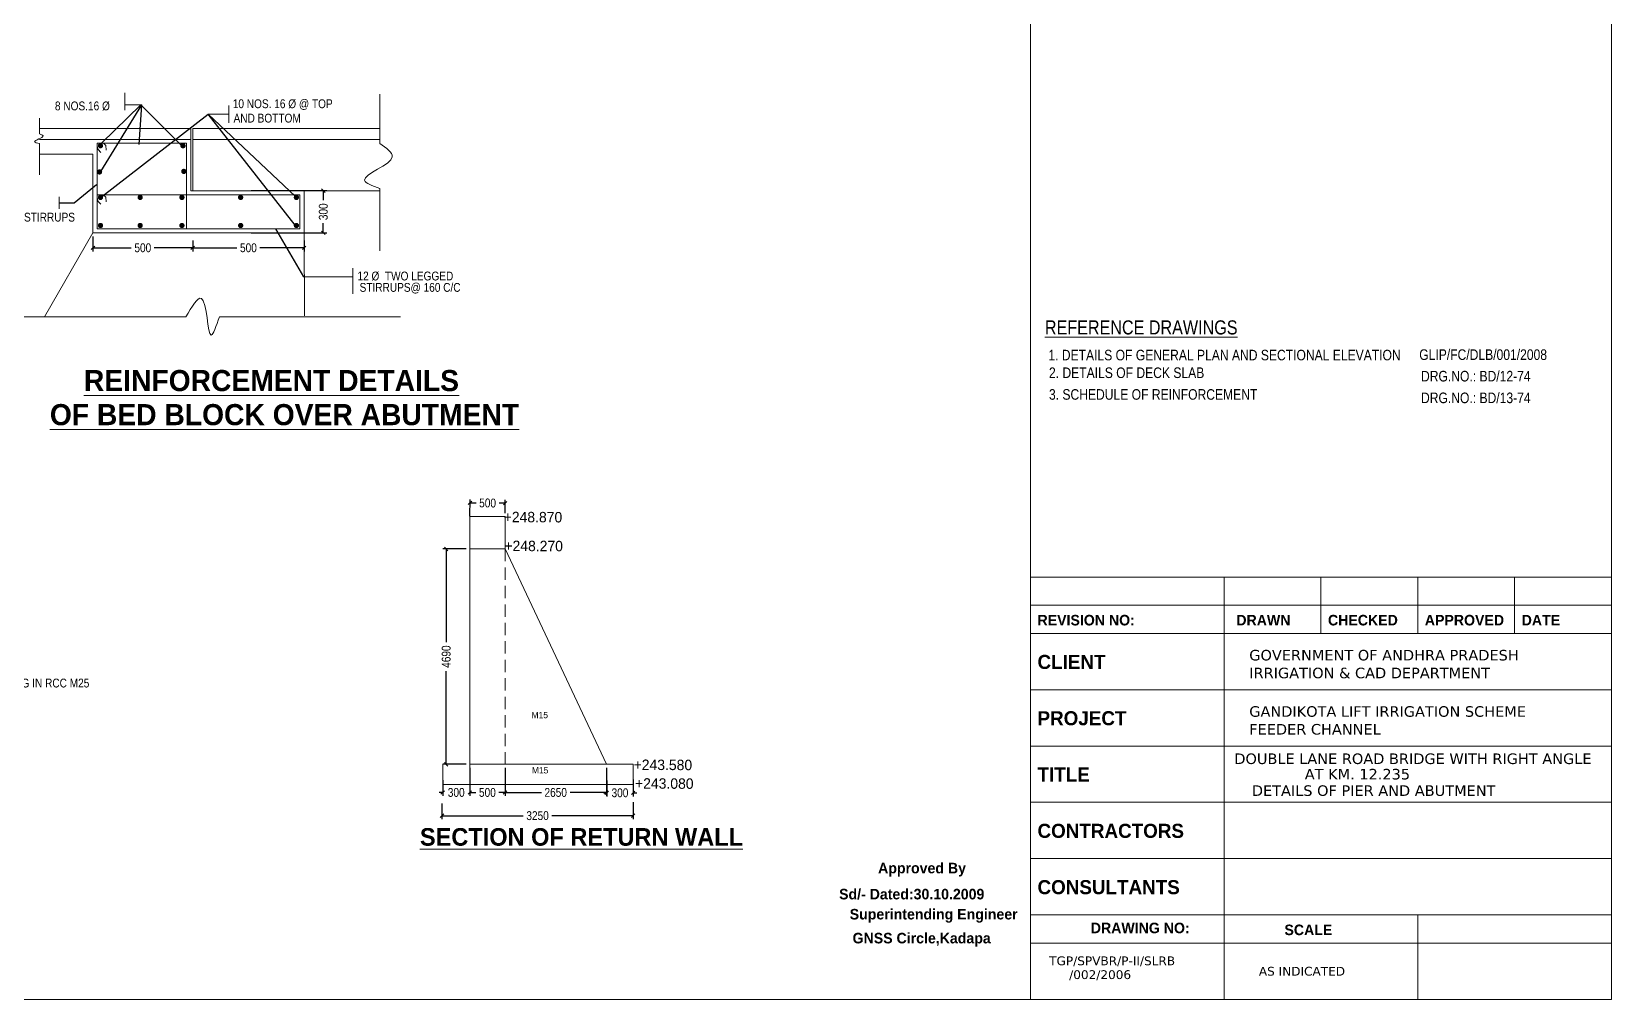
# Model space of a CAD drawing. Header units: millimetres. Extents: x 1287630 to 2675800, y -74961 to 3960.
# Drawn here: x 1323155 to 1368023, y -51040 to -23540 of the extents above; entities that cross this region are included whole.
import ezdxf

# ---------------------------------------------------------------- set-up
doc = ezdxf.new("R2010")
doc.units = ezdxf.units.MM
doc.linetypes.add('DASHED', pattern=[0.75, 0.5, -0.25])
doc.layers.add('abutment', color=7, linetype='Continuous')
doc.layers.add('canal', color=7, linetype='Continuous')
doc.styles.add('ARIAL NARROW', font='ARIALN.TTF')
doc.styles.add('arn', font='ARIALN.TTF')
doc.styles.add('CITYBLUEPR', font='cityb___.ttf')
doc.styles.add('VERDANA', font='verdana.ttf')
doc.styles.add('WMATH', font='')
doc.styles.get('WMATH').set_extended_font_data('WorldMath')
doc.dimstyles.new('STANDARD$0', dxfattribs={"dimscale": 88.888889, "dimtxt": 0.02, "dimasz": 0.02, "dimexe": 0.05, "dimexo": 0.1, "dimgap": 0.002, "dimtad": 2, "dimdec": 0, "dimzin": 1, "dimdsep": 46, "dimtxsty": 'Standard', "dimcen": 0.09, "dimadec": 0, "dimazin": 0, "dimtfac": 1, "dimtdec": 4, "dimtofl": 0, "dimtmove": 0, "dimatfit": 3, "dimfxl": 1, "dimtolj": 1, "dimtzin": 1, "dimarcsym": 0})
doc.dimstyles.new('STANDARD$7', dxfattribs={"dimtxt": 2, "dimasz": 2, "dimexe": 1.25, "dimexo": 0.625, "dimtad": 1, "dimdec": 0, "dimlfac": 0.5, "dimdsep": 46, "dimtxsty": 'Standard', "dimcen": 2.5, "dimadec": 0, "dimazin": 0, "dimtfac": 1, "dimtdec": 0, "dimtmove": 0, "dimatfit": 3, "dimfxl": 1, "dimtolj": 1, "dimtzin": 0, "dimarcsym": 0})

# ---------------------------------------------------------------- blocks, each defined once
blk = doc.blocks.new('_Oblique')
at = {"color": 0, "linetype": 'ByBlock', "lineweight": -2}
blk.add_line((-0.5, -0.5), (0.5, 0.5), dxfattribs=at)
blk = doc.blocks.new('*D147')
at = {"layer": 'abutment', "color": 0, "linetype": 'ByBlock', "lineweight": -2, "transparency": 16777216}
for p, q in [((1324897, -29360), (1324897, -29784)), ((1327730, -29479), (1327730, -29784)), ((1324897, -29684), (1325987, -29684)), ((1327730, -29684), (1326639, -29684))]:
    blk.add_line(p, q, dxfattribs=at)
at = {"layer": 'Defpoints', "color": 0, "linetype": 'ByBlock', "lineweight": 9, "transparency": 16777216}
for p in [(1324897, -29260), (1327730, -29379), (1324897, -29684)]:
    blk.add_point(p, dxfattribs=at)
at = {"layer": 'abutment', "color": 0, "linetype": 'ByBlock', "lineweight": -2, "transparency": 16777216, "xscale": 100, "yscale": 100, "zscale": 100, "rotation": 180}
blk.add_blockref('_Oblique', (1324897, -29684), dxfattribs=at)
at = {"layer": 'abutment', "color": 0, "linetype": 'ByBlock', "lineweight": -2, "transparency": 16777216, "xscale": 100, "yscale": 100, "zscale": 100}
blk.add_blockref('_Oblique', (1327730, -29684), dxfattribs=at)
at = {"layer": 'abutment', "color": 0, "linetype": 'ByBlock', "lineweight": 9, "transparency": 16777216, "insert": (1326313, -29684), "char_height": 250, "attachment_point": 5, "style": 'ARIAL NARROW'}
blk.add_mtext('\\A1;500', dxfattribs=at)
blk = doc.blocks.new('*D148')
at = {"layer": 'abutment', "color": 0, "linetype": 'ByBlock', "lineweight": -2, "transparency": 16777216}
for p, q in [((1329392, -28060), (1331540, -28060)), ((1331440, -28060), (1331440, -28334)), ((1331440, -29260), (1331440, -28986)), ((1329392, -29260), (1331540, -29260))]:
    blk.add_line(p, q, dxfattribs=at)
at = {"layer": 'Defpoints', "color": 0, "linetype": 'ByBlock', "lineweight": 9, "transparency": 16777216}
for p in [(1329292, -28060), (1329292, -29260), (1331440, -29260)]:
    blk.add_point(p, dxfattribs=at)
at = {"layer": 'abutment', "color": 0, "linetype": 'ByBlock', "lineweight": -2, "transparency": 16777216, "xscale": 100, "yscale": 100, "zscale": 100}
for p, rotation in [((1331440, -28060), 90), ((1331440, -29260), 270)]:
    blk.add_blockref('_Oblique', p, dxfattribs=dict(at, rotation=rotation))
at = {"layer": 'abutment', "color": 0, "linetype": 'ByBlock', "lineweight": 9, "transparency": 16777216, "insert": (1331440, -28660), "char_height": 250, "attachment_point": 5, "rotation": 90, "style": 'ARIAL NARROW'}
blk.add_mtext('\\A1;300', dxfattribs=at)
blk = doc.blocks.new('*D149')
at = {"layer": 'abutment', "color": 0, "linetype": 'ByBlock', "lineweight": -2, "transparency": 16777216}
for p, q in [((1327730, -29479), (1327730, -29784)), ((1330897, -29479), (1330897, -29784)), ((1327730, -29684), (1328987, -29684)), ((1330897, -29684), (1329639, -29684))]:
    blk.add_line(p, q, dxfattribs=at)
at = {"layer": 'Defpoints', "color": 0, "linetype": 'ByBlock', "lineweight": 9, "transparency": 16777216}
for p in [(1327730, -29379), (1330897, -29379), (1327730, -29684)]:
    blk.add_point(p, dxfattribs=at)
at = {"layer": 'abutment', "color": 0, "linetype": 'ByBlock', "lineweight": -2, "transparency": 16777216, "xscale": 100, "yscale": 100, "zscale": 100, "rotation": 180}
blk.add_blockref('_Oblique', (1327730, -29684), dxfattribs=at)
at = {"layer": 'abutment', "color": 0, "linetype": 'ByBlock', "lineweight": -2, "transparency": 16777216, "xscale": 100, "yscale": 100, "zscale": 100}
blk.add_blockref('_Oblique', (1330897, -29684), dxfattribs=at)
at = {"layer": 'abutment', "color": 0, "linetype": 'ByBlock', "lineweight": 9, "transparency": 16777216, "insert": (1329313, -29684), "char_height": 250, "attachment_point": 5, "style": 'ARIAL NARROW'}
blk.add_mtext('\\A1;500', dxfattribs=at)
blk = doc.blocks.new('*D205')
at = {"layer": 'canal', "color": 0, "linetype": 'Continuous', "lineweight": -2, "transparency": 16777216}
for p, q in [((1335600, -44460), (1335600, -45260)), ((1336600, -44460), (1336600, -45260)), ((1335600, -45160), (1335774, -45160)), ((1336600, -45160), (1336426, -45160))]:
    blk.add_line(p, q, dxfattribs=at)
at = {"layer": 'Defpoints', "color": 0, "linetype": 'Continuous', "lineweight": 9, "transparency": 16777216}
for p in [(1335600, -44360), (1336600, -44360), (1336600, -45160)]:
    blk.add_point(p, dxfattribs=at)
at = {"layer": 'canal', "color": 0, "linetype": 'Continuous', "lineweight": -2, "transparency": 16777216, "xscale": 100, "yscale": 100, "zscale": 100, "rotation": 180}
blk.add_blockref('_Oblique', (1335600, -45160), dxfattribs=at)
at = {"layer": 'canal', "color": 0, "linetype": 'Continuous', "lineweight": -2, "transparency": 16777216, "xscale": 100, "yscale": 100, "zscale": 100}
blk.add_blockref('_Oblique', (1336600, -45160), dxfattribs=at)
at = {"layer": 'canal', "color": 0, "linetype": 'Continuous', "lineweight": 9, "transparency": 16777216, "insert": (1336100, -45160), "char_height": 250, "attachment_point": 5, "style": 'ARIAL NARROW'}
blk.add_mtext('\\A1;500', dxfattribs=at)
blk = doc.blocks.new('*D206')
at = {"layer": 'canal', "color": 0, "linetype": 'Continuous', "lineweight": -2, "transparency": 16777216}
for p, q in [((1339480, -44460), (1339480, -45260)), ((1336600, -45160), (1337633, -45160)), ((1339480, -45160), (1338447, -45160))]:
    blk.add_line(p, q, dxfattribs=at)
at = {"layer": 'Defpoints', "color": 0, "linetype": 'Continuous', "lineweight": 9, "transparency": 16777216}
for p in [(1339480, -44360), (1336600, -45160), (1339480, -45160)]:
    blk.add_point(p, dxfattribs=at)
at = {"layer": 'canal', "color": 0, "linetype": 'Continuous', "lineweight": -2, "transparency": 16777216, "xscale": 100, "yscale": 100, "zscale": 100, "rotation": 180}
blk.add_blockref('_Oblique', (1336600, -45160), dxfattribs=at)
at = {"layer": 'canal', "color": 0, "linetype": 'Continuous', "lineweight": -2, "transparency": 16777216, "xscale": 100, "yscale": 100, "zscale": 100}
blk.add_blockref('_Oblique', (1339480, -45160), dxfattribs=at)
at = {"layer": 'canal', "color": 0, "linetype": 'Continuous', "lineweight": 9, "transparency": 16777216, "insert": (1338040, -45160), "char_height": 250, "attachment_point": 5, "style": 'ARIAL NARROW'}
blk.add_mtext('\\A1;2650', dxfattribs=at)
blk = doc.blocks.new('*D207')
at = {"layer": 'canal', "color": 0, "linetype": 'Continuous', "lineweight": -2, "transparency": 16777216}
for p, q in [((1335500, -38240), (1334830, -38240)), ((1334930, -38240), (1334930, -40890)), ((1334930, -44360), (1334930, -41710)), ((1335500, -44360), (1334830, -44360))]:
    blk.add_line(p, q, dxfattribs=at)
at = {"layer": 'Defpoints', "color": 0, "linetype": 'Continuous', "lineweight": 9, "transparency": 16777216}
for p in [(1334930, -38240), (1335600, -38240), (1335600, -44360)]:
    blk.add_point(p, dxfattribs=at)
at = {"layer": 'canal', "color": 0, "linetype": 'Continuous', "lineweight": -2, "transparency": 16777216, "xscale": 100, "yscale": 100, "zscale": 100}
for p, rotation in [((1334930, -38240), 90), ((1334930, -44360), 270)]:
    blk.add_blockref('_Oblique', p, dxfattribs=dict(at, rotation=rotation))
at = {"layer": 'canal', "color": 0, "linetype": 'Continuous', "lineweight": 9, "transparency": 16777216, "insert": (1334930, -41300), "char_height": 250, "attachment_point": 5, "rotation": 90, "style": 'ARIAL NARROW'}
blk.add_mtext('\\A1;4690', dxfattribs=at)
blk = doc.blocks.new('*D208')
at = {"layer": 'canal', "color": 0, "linetype": 'Continuous', "lineweight": -2, "transparency": 16777216}
for p, q in [((1339490, -44820), (1339490, -45270)), ((1340240, -44790), (1340240, -45270)), ((1339490, -45170), (1339390, -45170)), ((1340240, -45170), (1340340, -45170))]:
    blk.add_line(p, q, dxfattribs=at)
at = {"layer": 'Defpoints', "color": 0, "linetype": 'Continuous', "lineweight": 9, "transparency": 16777216}
for p in [(1339490, -44720), (1340240, -44690), (1340240, -45170)]:
    blk.add_point(p, dxfattribs=at)
at = {"layer": 'canal', "color": 0, "linetype": 'Continuous', "lineweight": -2, "transparency": 16777216, "xscale": 100, "yscale": 100, "zscale": 100}
blk.add_blockref('_Oblique', (1339490, -45170), dxfattribs=at)
at = {"layer": 'canal', "color": 0, "linetype": 'Continuous', "lineweight": -2, "transparency": 16777216, "xscale": 100, "yscale": 100, "zscale": 100, "rotation": 180}
blk.add_blockref('_Oblique', (1340240, -45170), dxfattribs=at)
at = {"layer": 'canal', "color": 0, "linetype": 'Continuous', "lineweight": 9, "transparency": 16777216, "insert": (1339865, -45170), "char_height": 250, "attachment_point": 5, "style": 'ARIAL NARROW'}
blk.add_mtext('\\A1;300', dxfattribs=at)
blk = doc.blocks.new('*D209')
at = {"layer": 'canal', "color": 0, "linetype": 'Continuous', "lineweight": -2, "transparency": 16777216}
for p, q in [((1334830, -44810), (1334830, -45260)), ((1335600, -44780), (1335600, -45260)), ((1334830, -45160), (1334730, -45160)), ((1335600, -45160), (1335700, -45160))]:
    blk.add_line(p, q, dxfattribs=at)
at = {"layer": 'Defpoints', "color": 0, "linetype": 'Continuous', "lineweight": 9, "transparency": 16777216}
for p in [(1334830, -44710), (1335600, -44680), (1335600, -45160)]:
    blk.add_point(p, dxfattribs=at)
at = {"layer": 'canal', "color": 0, "linetype": 'Continuous', "lineweight": -2, "transparency": 16777216, "xscale": 100, "yscale": 100, "zscale": 100}
blk.add_blockref('_Oblique', (1334830, -45160), dxfattribs=at)
at = {"layer": 'canal', "color": 0, "linetype": 'Continuous', "lineweight": -2, "transparency": 16777216, "xscale": 100, "yscale": 100, "zscale": 100, "rotation": 180}
blk.add_blockref('_Oblique', (1335600, -45160), dxfattribs=at)
at = {"layer": 'canal', "color": 0, "linetype": 'Continuous', "lineweight": 9, "transparency": 16777216, "insert": (1335215, -45160), "char_height": 250, "attachment_point": 5, "style": 'ARIAL NARROW'}
blk.add_mtext('\\A1;300', dxfattribs=at)
blk = doc.blocks.new('*D210')
at = {"layer": 'canal', "color": 0, "linetype": 'Continuous', "lineweight": -2, "transparency": 16777216}
for p, q in [((1334810, -45470), (1334810, -45920)), ((1340240, -45440), (1340240, -45920)), ((1334810, -45820), (1337119, -45820)), ((1340240, -45820), (1337931, -45820))]:
    blk.add_line(p, q, dxfattribs=at)
at = {"layer": 'Defpoints', "color": 0, "linetype": 'Continuous', "lineweight": 9, "transparency": 16777216}
for p in [(1334810, -45370), (1340240, -45340), (1340240, -45820)]:
    blk.add_point(p, dxfattribs=at)
at = {"layer": 'canal', "color": 0, "linetype": 'Continuous', "lineweight": -2, "transparency": 16777216, "xscale": 100, "yscale": 100, "zscale": 100, "rotation": 180}
blk.add_blockref('_Oblique', (1334810, -45820), dxfattribs=at)
at = {"layer": 'canal', "color": 0, "linetype": 'Continuous', "lineweight": -2, "transparency": 16777216, "xscale": 100, "yscale": 100, "zscale": 100}
blk.add_blockref('_Oblique', (1340240, -45820), dxfattribs=at)
at = {"layer": 'canal', "color": 0, "linetype": 'Continuous', "lineweight": 9, "transparency": 16777216, "insert": (1337525, -45820), "char_height": 250, "attachment_point": 5, "style": 'ARIAL NARROW'}
blk.add_mtext('\\A1;3250', dxfattribs=at)
blk = doc.blocks.new('*D211')
at = {"layer": 'canal', "color": 0, "linetype": 'Continuous', "lineweight": -2, "transparency": 16777216}
for p, q in [((1335603, -37311), (1335608, -36831)), ((1335607, -36931), (1335779, -36933)), ((1336604, -36942), (1336432, -36940)), ((1336601, -37220), (1336605, -36842))]:
    blk.add_line(p, q, dxfattribs=at)
at = {"layer": 'Defpoints', "color": 0, "linetype": 'Continuous', "lineweight": 9, "transparency": 16777216}
for p in [(1335607, -36931), (1335602, -37411), (1336600, -37320)]:
    blk.add_point(p, dxfattribs=at)
at = {"layer": 'canal', "color": 0, "linetype": 'Continuous', "lineweight": -2, "transparency": 16777216, "xscale": 100, "yscale": 100, "zscale": 100}
for p, rotation in [((1335607, -36931), 179.3811495324534), ((1336604, -36942), 359.3811495324534)]:
    blk.add_blockref('_Oblique', p, dxfattribs=dict(at, rotation=rotation))
at = {"layer": 'canal', "color": 0, "linetype": 'Continuous', "lineweight": 9, "transparency": 16777216, "insert": (1336106, -36936), "char_height": 250, "attachment_point": 5, "rotation": 359.3811, "style": 'ARIAL NARROW'}
blk.add_mtext('\\A1;500', dxfattribs=at)

msp = doc.modelspace()

# ---------------------------------------------------------------- linework, layer by layer
at = {"layer": 'abutment', "color": 0, "linetype": 'ByBlock', "lineweight": 9}
for p, q in [((1351522.7, 3960), (1351522.7, -51040)), ((1368022.7, -51040), (1368022.7, 3960)), ((1368022.7, -51040), (1368022.7, 3960)), ((1325802.5, -25776.1), (1325802.5, -25281.9)), ((1333044.3, -26724), (1333044.3, -25322.3)), ((1323376.7, -26446.1), (1323376.7, -25998.3)), ((1326289.9, -25621.1), (1325803.7, -25621.1)), ((1328166, -25883.3), (1328759.7, -25883.3)), ((1328759.7, -26130.3), (1328759.7, -25636.2)), ((1323376.7, -26294.5), (1327678.1, -26294.5)), ((1327678.1, -26294.5), (1327678.1, -28060.3)), ((1327729.7, -26294.5), (1327729.7, -28060.3)), ((1327729.7, -26294.5), (1333044.3, -26294.5)), ((1323376.7, -26605.6), (1327678.1, -26605.6)), ((1323376.7, -27612.8), (1323376.7, -26718.6)), ((1323539.5, -26605.6), (1327678.1, -26605.6)), ((1325016.8, -26711.1), (1327558.1, -26711.1)), ((1325016.8, -29140.3), (1325016.8, -26711.1)), ((1325016.8, -26794), (1325047.8, -26894.4)), ((1325047.8, -26894.4), (1325123.4, -26978.7)), ((1325196.6, -26711.1), (1325258.6, -26779.1)), ((1325258.6, -26779.1), (1325277.2, -26909.3)), ((1327558.1, -26711.1), (1327558.1, -29140.3)), ((1327729.7, -26605.6), (1333044.3, -26605.6)), ((1327729.7, -26605.6), (1333044.3, -26605.6)), ((1323376.7, -27020.3), (1324896.8, -27020.3)), ((1324896.8, -28060.3), (1324896.8, -27020.3)), ((1323937.6, -28580.9), (1323937.6, -28233.8)), ((1324896.8, -29260.3), (1324896.8, -28060.3)), ((1325016.8, -28180.3), (1330776.8, -28180.3)), ((1325016.8, -28263.2), (1325047.8, -28363.6)), ((1325196.6, -28180.3), (1325258.6, -28248.4)), ((1325258.6, -28248.4), (1325277.2, -28378.5)), ((1327678.1, -28060.3), (1333044.3, -28060.3)), ((1330776.8, -28180.3), (1330776.8, -29140.3)), ((1330896.8, -29260.3), (1330896.8, -28060.3)), ((1333044.3, -29766), (1333044.3, -27994.9)), ((1325047.8, -28363.6), (1325123.4, -28447.9)), ((1325016.8, -29140.3), (1330776.8, -29140.3)), ((1324896.8, -29260.3), (1323525.4, -31646.3)), ((1324896.8, -29260.3), (1330896.8, -29260.3)), ((1330896.8, -29260.3), (1330903, -31620)), ((1332281.5, -30993.6), (1332281.5, -30263.3)), ((1330872.9, -30510.4), (1332281.5, -30510.4)), ((1327537.4, -31646.3), (1322143.8, -31646.3)), ((1333636.2, -31646.3), (1328487.1, -31646.3)), ((1351522.7, -39040), (1368022.7, -39040)), ((1357022.7, -39040), (1357022.7, -51040)), ((1359772.7, -39040), (1359772.7, -40640)), ((1362522.7, -39040), (1362522.7, -40640)), ((1365272.7, -39040), (1365272.7, -40640)), ((1351522.7, -39840), (1368022.7, -39840)), ((1351522.7, -40640), (1368022.7, -40640)), ((1368022.7, -40640), (1368022.7, -51040)), ((1351522.7, -42240), (1368022.7, -42240)), ((1351522.7, -43840), (1368022.7, -43840)), ((1351522.7, -45440), (1368022.7, -45440)), ((1351522.7, -47040), (1368022.7, -47040)), ((1351522.7, -48640), (1368022.7, -48640)), ((1362522.7, -48640), (1362522.7, -51040)), ((1351522.7, -49440), (1368022.7, -49440)), ((1287630, -51040), (1368022.7, -51040))]:
    msp.add_line(p, q, dxfattribs=at)
at = {"layer": 'abutment', "color": 0, "lineweight": 9, "ltscale": 700}
for p, q in [((1335600, -38240), (1335600, -37320)), ((1336600, -37320), (1335600, -37320)), ((1336600, -38240), (1336600, -37320)), ((1335500, -44360), (1334830, -44360)), ((1334830, -44360), (1334830, -44930)), ((1335600, -44360), (1335600, -44930)), ((1339480, -44360), (1340240, -44360)), ((1340240, -44930), (1340240, -44360)), ((1335600, -44930), (1334830, -44930)), ((1335600, -44930), (1340240, -44930))]:
    msp.add_line(p, q, dxfattribs=at)
at = {"layer": 'abutment', "color": 0, "linetype": 'ByBlock', "lineweight": 9, "ltscale": 700}
for p, q in [((1335600, -44360), (1335600, -38240)), ((1335600, -38240), (1336600, -38240)), ((1336600, -38240), (1339480, -44360)), ((1335600, -44360), (1339480, -44360))]:
    msp.add_line(p, q, dxfattribs=at)
at = {"layer": 'abutment', "color": 0, "linetype": 'DASHED', "lineweight": 9, "ltscale": 700}
msp.add_line((1336600, -38240), (1336600, -44360), dxfattribs=at)
at = {"layer": 'abutment', "color": 0, "linetype": 'ByBlock', "lineweight": 9, "const_width": 75}
for points in [[(1325073.8, -26783.2, 1), (1325148.8, -26783.2, 1)], [(1327417.3, -26783.2, 1), (1327492.3, -26783.2, 1)], [(1325046.7, -27527.8, 1), (1325121.7, -27527.8, 1)], [(1327440.1, -27513.2, 1), (1327515.1, -27513.2, 1)], [(1325073.8, -28252.4, 1), (1325148.8, -28252.4, 1)], [(1326200.4, -28252.4, 1), (1326275.4, -28252.4, 1)], [(1327386.5, -28252.4, 1), (1327461.5, -28252.4, 1)], [(1329054, -28252.4, 1), (1329129, -28252.4, 1)], [(1330638.5, -28252.4, 1), (1330713.5, -28252.4, 1)], [(1325073.8, -29050.2, 1), (1325148.8, -29050.2, 1)], [(1326200.4, -29050.2, 1), (1326275.4, -29050.2, 1)], [(1327386.5, -29050.2, 1), (1327461.5, -29050.2, 1)], [(1329054, -29050.2, 1), (1329129, -29050.2, 1)], [(1330638.5, -29050.2, 1), (1330713.5, -29050.2, 1)]]:
    msp.add_lwpolyline(points, format="xyb", close=True, dxfattribs=at)
at = {"layer": 'abutment', "color": 0, "linetype": 'ByBlock', "lineweight": 9}
for points in [[(1323376.7, -26446.1), (1323483.8, -26504.1), (1323240.1, -26672.2), (1323376.7, -26718.6)], [(1333044.3, -26724), (1333398.7, -27094.2), (1332611.1, -27763.5), (1333044.3, -27994.9)], [(1327537.4, -31646.3), (1327977.5, -31121.3), (1328255.4, -32162.5), (1328487.1, -31646.3)]]:
    msp.add_spline(points, degree=3, dxfattribs=at)

# ---------------------------------------------------------------- texts
at = {"color": 0, "lineweight": 9}
for s, height, style, p in [('GANDIKOTA LIFT IRRIGATION SCHEME', 300, 'VERDANA', (1357737.9, -43008.7)), ('FEEDER CHANNEL', 300, 'VERDANA', (1357737.9, -43514.3)), ('DOUBLE LANE ROAD BRIDGE WITH RIGHT ANGLE', 300, 'VERDANA', (1357312.8, -44351.3)), (' AT KM. 12.235', 300, 'VERDANA', (1359183.2, -44789.3)), ('      Approved By', 300, 'CITYBLUEPR', (1346526.8, -47458)), ('Sd/- Dated:30.10.2009', 300, 'CITYBLUEPR', (1346088.4, -48198)), ('Superintending Engineer', 300, 'CITYBLUEPR', (1346389.9, -48768)), ('GNSS Circle,Kadapa', 300, 'CITYBLUEPR', (1346471.5, -49448)), ('TGP/SPVBR/P-II/SLRB ', 250, 'VERDANA', (1352054.4, -50068.8)), ('/002/2006', 250, 'VERDANA', (1352623.2, -50461.3))]:
    msp.add_text(s, height=height, dxfattribs=dict(at, style=style)).set_placement(p)
at = {"layer": 'abutment', "color": 0, "linetype": 'ByBlock', "lineweight": 9}
for s, height, style, p in [('8 NOS.16 %%C', 250, 'ARIAL NARROW', (1323818, -25777.4)), ('10 NOS. 16 %%C @ TOP', 250, 'ARIAL NARROW', (1328868.5, -25715.3)), ('AND BOTTOM', 250, 'ARIAL NARROW', (1328890.7, -26124.6)), ('LEGGED STIRRUPS ', 250, 'ARIAL NARROW', (1321666.1, -28937.7)), ('12 %%C  TWO LEGGED ', 250, 'ARIAL NARROW', (1332409.5, -30610.2)), (' STIRRUPS@ 160 C/C', 250, 'ARIAL NARROW', (1332390.5, -30933.2)), ('%%UREFERENCE DRAWINGS', 400, 'arn', (1351933.4, -32145.3)), ('1. DETAILS OF GENERAL PLAN AND SECTIONAL ELEVATION', 300, 'arn', (1352032.4, -32881.5)), ('GLIP/FC/DLB/001/2008', 300, 'arn', (1362565.2, -32869.5)), ('%%UREINFORCEMENT DETAILS', 600, 'CITYBLUEPR', (1324640.6, -33755.7)), ('2. DETAILS OF DECK SLAB', 300, 'arn', (1352049.1, -33383.7)), ('DRG.NO.: BD/12-74', 300, 'arn', (1362615.6, -33480.9)), ('3. SCHEDULE OF REINFORCEMENT', 300, 'arn', (1352049.1, -34000.1)), ('DRG.NO.: BD/13-74', 300, 'arn', (1362615.6, -34097.3)), ('%%UOF BED BLOCK OVER ABUTMENT', 600, 'CITYBLUEPR', (1323673.2, -34723.8)), ('REVISION NO:', 300, 'CITYBLUEPR', (1351723.4, -40413.6)), ('DRAWN', 300, 'CITYBLUEPR', (1357370.4, -40413.6)), ('CHECKED', 300, 'CITYBLUEPR', (1359973.4, -40413.6)), ('APPROVED', 300, 'CITYBLUEPR', (1362723.4, -40413.6)), ('DATE', 300, 'CITYBLUEPR', (1365473.4, -40413.6)), ('CLIENT', 400, 'CITYBLUEPR', (1351723.4, -41650.2)), ('GOVERNMENT OF ANDHRA PRADESH', 300, 'VERDANA', (1357737.9, -41408.7)), ('IRRIGATION & CAD DEPARTMENT', 300, 'VERDANA', (1357737.9, -41914.3)), ('FOOTING IN RCC M25', 250, 'arn', (1321787.4, -42175.3)), ('PROJECT', 400, 'CITYBLUEPR', (1351723.4, -43250.2)), ('TITLE', 400, 'CITYBLUEPR', (1351723.4, -44850.2)), ('DETAILS OF PIER AND ABUTMENT ', 300, 'VERDANA', (1357811.5, -45256.8)), ('%%USECTION OF RETURN WALL', 500, 'CITYBLUEPR', (1334184.4, -46672.6)), ('CONTRACTORS', 400, 'CITYBLUEPR', (1351723.4, -46450.2)), ('CONSULTANTS', 400, 'CITYBLUEPR', (1351723.4, -48050.2)), ('DRAWING NO:', 300, 'CITYBLUEPR', (1353236.7, -49160)), ('SCALE', 300, 'CITYBLUEPR', (1358736.7, -49213.6)), ('AS INDICATED', 250, 'VERDANA', (1358009.7, -50364.4))]:
    msp.add_text(s, height=height, dxfattribs=dict(at, style=style)).set_placement(p)
at = {"layer": 'abutment', "color": 0, "lineweight": 9, "ltscale": 700, "style": 'WMATH'}
for s, height, rotation, p in [('+248.870', 296.14, 359.75825, (1336562.1, -37479.7)), ('+248.270', 296.14, 359.75825, (1336582.1, -38299.7)), ('M15', 180, 359.98504, (1337352.6, -43049.2)), ('+243.580', 296.14, 359.75825, (1340252.1, -44519.7)), ('M15', 180, 359.98504, (1337362.6, -44619.2)), ('+243.080', 296.14, 359.75825, (1340292.1, -45049.7))]:
    msp.add_text(s, height=height, rotation=rotation, dxfattribs=at).set_placement(p)

# ---------------------------------------------------------------- dimensions: what is measured, and where the dimension line sits
at = {"layer": 'abutment', "color": 0, "linetype": 'ByBlock', "lineweight": 9}
dim = msp.add_linear_dim(base=(1331439.5, -29260.3), p1=(1329292, -28060.3), p2=(1329292, -29260.3), angle=90, text='300', dimstyle='STANDARD$0', override={"dimscale": 1, "dimtxt": 250, "dimasz": 100, "dimexe": 100, "dimexo": 100, "dimgap": 100, "dimtad": 0, "dimtoh": 1, "dimzin": 0, "dimtxsty": 'ARIAL NARROW', "dimblk1": 'Oblique', "dimblk2": 'Oblique', "dimsah": 1, "dimtzin": 0}, dxfattribs=at)
dim.commit()
dim.dimension.update_dxf_attribs({"geometry": '*D148', "text_midpoint": (1331439.5, -28660.3)})
for base, p1, p2, picture, middle in [((1324896.8, -29683.7), (1327729.7, -29378.9), (1324896.8, -29260.3), '*D147', (1326313.2, -29683.7)), ((1327729.7, -29683.7), (1330896.8, -29378.9), (1327729.7, -29378.9), '*D149', (1329313.2, -29683.7))]:
    dim = msp.add_linear_dim(base=base, p1=p1, p2=p2, text='500', dimstyle='STANDARD$0', override={"dimscale": 1, "dimtxt": 250, "dimasz": 100, "dimexe": 100, "dimexo": 100, "dimgap": 100, "dimtad": 0, "dimtoh": 1, "dimzin": 0, "dimtxsty": 'ARIAL NARROW', "dimblk1": 'Oblique', "dimblk2": 'Oblique', "dimsah": 1, "dimtzin": 0}, dxfattribs=at)
    dim.commit()
    dim.dimension.update_dxf_attribs({"geometry": picture, "text_midpoint": middle})
at = {"layer": 'canal', "color": 0, "linetype": 'Continuous', "lineweight": 9}
for base, p1, p2, angle, text, picture, middle in [((1335607.1, -36931), (1336600, -37320), (1335601.9, -37411), 179.38115, '500', '*D211', (1336105.6, -36936.4)), ((1334930, -38240), (1335600, -44360), (1335600, -38240), 90, '4690', '*D207', (1334930, -41300))]:
    dim = msp.add_linear_dim(base=base, p1=p1, p2=p2, angle=angle, text=text, dimstyle='STANDARD$0', override={"dimscale": 1, "dimtxt": 250, "dimasz": 100, "dimexe": 100, "dimexo": 100, "dimgap": 100, "dimtad": 0, "dimtoh": 1, "dimzin": 0, "dimtxsty": 'ARIAL NARROW', "dimblk1": 'Oblique', "dimblk2": 'Oblique', "dimsah": 1, "dimtzin": 0}, dxfattribs=at)
    dim.commit()
    dim.dimension.update_dxf_attribs({"geometry": picture, "text_midpoint": middle})
for base, p1, p2, text, picture, middle in [((1336600, -45160), (1335600, -44360), (1336600, -44360), '500', '*D205', (1336100, -45160)), ((1339480, -45160), (1336600, -45160), (1339480, -44360), '2650', '*D206', (1338040, -45160)), ((1335600, -45160), (1334830, -44710), (1335600, -44680), '300', '*D209', (1335215, -45160)), ((1340240, -45170), (1339490, -44720), (1340240, -44690), '300', '*D208', (1339865, -45170)), ((1340240, -45820), (1334810, -45370), (1340240, -45340), '3250', '*D210', (1337525, -45820))]:
    dim = msp.add_linear_dim(base=base, p1=p1, p2=p2, text=text, dimstyle='STANDARD$0', override={"dimscale": 1, "dimtxt": 250, "dimasz": 100, "dimexe": 100, "dimexo": 100, "dimgap": 100, "dimtad": 0, "dimtoh": 1, "dimzin": 0, "dimtxsty": 'ARIAL NARROW', "dimblk1": 'Oblique', "dimblk2": 'Oblique', "dimsah": 1, "dimtzin": 0}, dxfattribs=at)
    dim.commit()
    dim.dimension.update_dxf_attribs({"geometry": picture, "text_midpoint": middle})

# ---------------------------------------------------------------- leaders
at = {"layer": 'abutment', "color": 0, "linetype": 'ByBlock', "lineweight": 9}
for points in [[(1325119.8, -27515.7), (1326289.9, -25621.1)], [(1325142.4, -26711.1), (1326259.5, -25621.1)], [(1325144.6, -28237.4), (1328166, -25883.3)], [(1326206.3, -26751), (1326289.9, -25621.1)], [(1327417.3, -26783.2), (1326287.5, -25653.4)], [(1330645.8, -28230.2), (1328166, -25883.3)], [(1330640, -29039.6), (1328166, -25883.3)], [(1324998.2, -27899.2), (1324365.9, -28418.2), (1323948.1, -28418.2)], [(1330085.4, -29140.3), (1330872.9, -30510.4)]]:
    msp.add_leader(points, dimstyle='STANDARD$7', override={"dimtxt": 250, "dimasz": 100, "dimexe": 100, "dimexo": 100, "dimgap": 100, "dimtad": 0, "dimtoh": 1, "dimlfac": 1, "dimzin": 0, "dimtxsty": 'ARIAL NARROW', "dimcen": 0.09, "dimtdec": 4, "dimtofl": 0}, dxfattribs=at)

doc.saveas('drawing.dxf')
